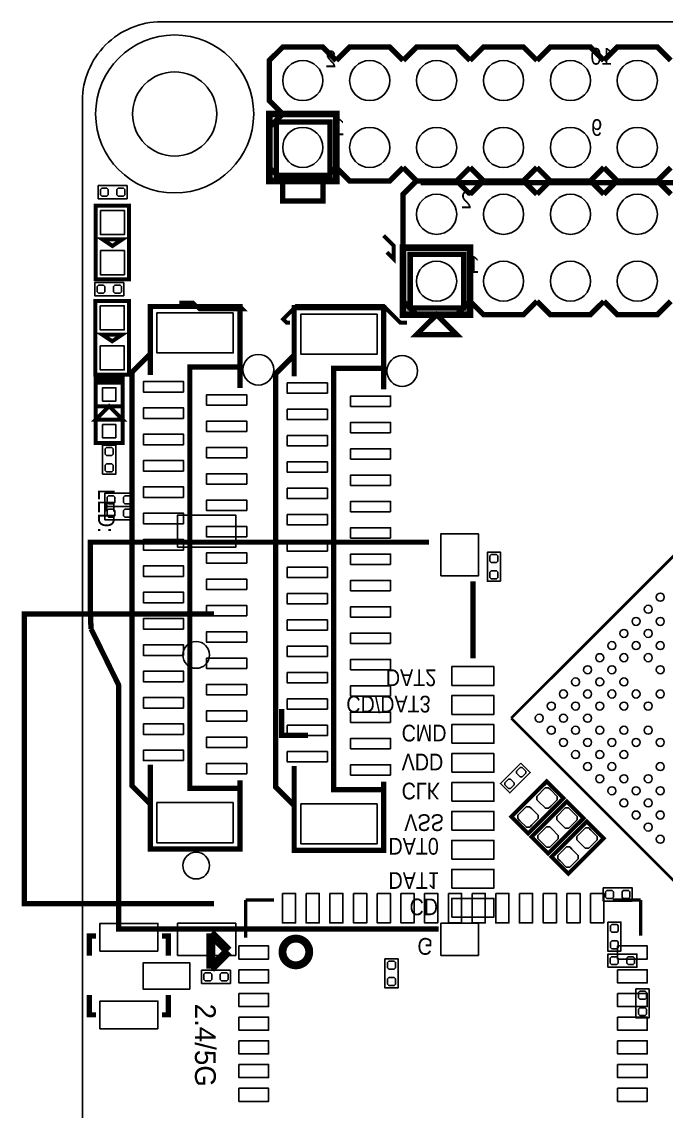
# Model space of a CAD drawing. Extents: x -2 to 100, y -14 to 56.
# Drawn here: x -2.3 to 22.16, y 14.63 to 56 of the extents above; entities that cross this region are included whole.
import ezdxf

# ---------------------------------------------------------------- set-up
doc = ezdxf.new("R2010")
doc.units = 0
doc.header["$MEASUREMENT"] = 0
for name, color, linetype in [('BG_OUTLINE', 254, 'CONTINUOUS'), ('BG_SILKSCREEN_TOP', 254, 'CONTINUOUS'), ('PG_SILKSCREEN_BOTTOM', 12, 'CONTINUOUS'), ('PG_SILKSCREEN_TOP', 254, 'CONTINUOUS'), ('PG_SOLDERMASK_TOP', 9, 'CONTINUOUS'), ('PIN_BOTTOM', 1, 'CONTINUOUS'), ('PIN_TOP', 110, 'CONTINUOUS')]:
    doc.layers.add(name, color=color, linetype=linetype)

msp = doc.modelspace()

# ---------------------------------------------------------------- linework, layer by layer
at = {"layer": 'BG_OUTLINE'}
msp.add_lwpolyline([(2.999994, 55.999888), (81.999836, 55.999888, -0.414214), (84.99983, 52.999894), (84.99983, 2.999994, -0.414214), (81.999836, 0), (2.999994, 0, -0.414214), (0, 2.999994), (0, 52.999894, -0.414214)], format="xyb", close=True, dxfattribs=at)
at = {"layer": 'BG_SILKSCREEN_TOP', "const_width": 0.1524}
for points in [[(11.43, 47.879), (11.811, 47.498), (11.811, 46.99), (11.557, 47.244)], [(3.683, 45.339), (4.191, 45.339), (4.445, 45.085), (6.096, 45.085), (5.969, 45.212)], [(12.319, 44.577), (12.065, 44.577), (11.43, 45.212), (8.128, 45.212), (7.62, 44.704), (7.747, 44.577), (7.874, 44.577)]]:
    msp.add_lwpolyline(points, dxfattribs=at)
at = {"layer": 'PG_SILKSCREEN_BOTTOM'}
for points, const_width in [([(9.398, 52.197), (7.366, 52.197), (7.366, 50.165), (9.398, 50.165), (9.398, 52.197)], 0.2032), ([(41.98874, 49.89576), (12.84224, 49.89576)], 0.2032), ([(14.47292, 47.16272), (12.44092, 47.16272), (12.44092, 45.13072), (14.47292, 45.13072), (14.47292, 47.16272)], 0.2032), ([(31.1277, 44.402299), (16.278301, 29.5529)], 0.100076), ([(13.150799, 36.23851), (0.298399, 36.23851), (0.298399, 33.724799), (0.328016, 32.945197)], 0.2), ([(14.828012, 31.825209), (14.828012, 34.755201)], 0.2), ([(4.998009, 33.505191), (-2.202002, 33.505191), (-2.202002, 22.505187), (4.998009, 22.505187)], 0.2), ([(7.557999, 29.905198), (7.557999, 28.9052), (8.557997, 28.9052)], 0.2), ([(16.278301, 29.5529), (31.1277, 14.703501)], 0.100076), ([(18.103571, 26.673886), (17.625492, 27.152016), (16.281984, 25.808508), (16.458895, 25.631597)], 0.1524), ([(18.085105, 26.692403), (18.262016, 26.515492), (16.918508, 25.171984), (16.445814, 25.644729)], 0.1524), ([(18.865571, 25.911886), (18.387492, 26.390016), (17.043984, 25.046508), (17.220895, 24.869597)], 0.1524), ([(18.847105, 25.930403), (19.024016, 25.753492), (17.680508, 24.409984), (17.207814, 24.882729)], 0.1524), ([(19.627571, 25.149886), (19.149492, 25.628016), (17.805984, 24.284508), (17.982895, 24.107597)], 0.1524), ([(19.609105, 25.168403), (19.786016, 24.991492), (18.442508, 23.647984), (17.969814, 24.120729)], 0.1524)]:
    msp.add_lwpolyline(points, dxfattribs=dict(at, const_width=const_width))
for points in [[(1.947012, 38.096012), (1.947012, 37.595988), (0.846988, 37.595988), (0.846988, 38.096012), (1.947012, 38.096012)], [(1.947012, 37.588012), (1.947012, 37.087988), (0.846988, 37.087988), (0.846988, 37.588012), (1.947012, 37.588012)], [(15.871012, 34.755988), (15.370988, 34.755988), (15.370988, 35.856012), (15.871012, 35.856012), (15.871012, 34.755988)], [(16.645941, 27.845309), (16.999509, 27.491741), (16.221659, 26.713891), (15.868091, 27.067459), (16.645941, 27.845309)], [(19.769988, 22.609988), (19.769988, 23.110012), (20.870012, 23.110012), (20.870012, 22.609988), (19.769988, 22.609988)], [(19.942988, 21.809812), (20.443012, 21.809812), (20.443012, 20.709788), (19.942988, 20.709788), (19.942988, 21.809812)], [(11.484788, 20.412812), (11.984812, 20.412812), (11.984812, 19.312788), (11.484788, 19.312788), (11.484788, 20.412812)], [(19.947788, 20.095388), (19.947788, 20.595412), (21.047812, 20.595412), (21.047812, 20.095388), (19.947788, 20.095388)], [(21.009788, 19.269812), (21.509812, 19.269812), (21.509812, 18.169788), (21.009788, 18.169788), (21.009788, 19.269812)]]:
    msp.add_lwpolyline(points, dxfattribs=at)
at = {"layer": 'PG_SILKSCREEN_BOTTOM', "const_width": 0.2}
msp.add_lwpolyline([(0.308407, 33.464805, 0.018854), (0.328016, 32.945197), (1.375207, 30.811699), (1.375207, 21.552408), (13.516407, 21.552408)], format="xyb", dxfattribs=at)
at = {"layer": 'PG_SILKSCREEN_TOP'}
for points, const_width in [([(7.60222, 55.03926), (7.09422, 54.53126), (7.09422, 53.00726), (7.60222, 52.49926)], 0.2032), ([(9.63422, 54.53126), (9.12622, 55.03926), (7.60222, 55.03926), (7.09422, 54.53126)], 0.2032), ([(12.17422, 54.53126), (11.66622, 55.03926), (10.14222, 55.03926), (9.63422, 54.53126)], 0.2032), ([(14.71422, 54.53126), (14.20622, 55.03926), (12.68222, 55.03926), (12.17422, 54.53126)], 0.2032), ([(17.25422, 54.53126), (16.74622, 55.03926), (15.22222, 55.03926), (14.71422, 54.53126)], 0.2032), ([(19.79422, 54.53126), (19.28622, 55.03926), (17.76222, 55.03926), (17.25422, 54.53126)], 0.2032), ([(22.33422, 54.53126), (21.82622, 55.03926), (20.30222, 55.03926), (19.79422, 54.53126)], 0.2032), ([(7.09422, 52.49926), (9.63422, 52.49926), (9.63422, 49.95926), (7.09422, 49.95926), (7.09422, 52.49926)], 0.254), ([(7.60222, 52.49926), (7.09422, 51.99126), (7.09422, 50.46726), (7.60222, 49.95926)], 0.2032), ([(7.09422, 50.46726), (7.60222, 49.95926), (9.12622, 49.95926), (9.63422, 50.46726)], 0.2032), ([(9.63422, 50.46726), (10.14222, 49.95926), (11.66622, 49.95926), (12.17422, 50.46726)], 0.2032), ([(12.17422, 50.46726), (12.68222, 49.95926), (14.20622, 49.95926), (14.71422, 50.46726)], 0.2032), ([(14.71422, 50.46726), (15.22222, 49.95926), (16.74622, 49.95926), (17.25422, 50.46726)], 0.2032), ([(17.25422, 50.46726), (17.76222, 49.95926), (19.28622, 49.95926), (19.79422, 50.46726)], 0.2032), ([(19.79422, 50.46726), (20.30222, 49.95926), (21.82622, 49.95926), (22.33422, 50.46726)], 0.2032), ([(7.60222, 49.95926), (7.60222, 49.19726), (9.12622, 49.19726), (9.12622, 49.95926)], 0.2032), ([(12.68222, 49.95926), (12.17422, 49.45126), (12.17422, 45.38726), (12.68222, 44.87926)], 0.2032), ([(14.71422, 49.45126), (14.20622, 49.95926), (12.68222, 49.95926), (12.17422, 49.45126)], 0.2032), ([(17.25422, 49.45126), (16.74622, 49.95926), (15.22222, 49.95926), (14.71422, 49.45126)], 0.2032), ([(19.79422, 49.45126), (19.28622, 49.95926), (17.76222, 49.95926), (17.25422, 49.45126)], 0.2032), ([(22.33422, 49.45126), (21.82622, 49.95926), (20.30222, 49.95926), (19.79422, 49.45126)], 0.2032), ([(1.77292, 49.01184), (1.77292, 46.21784), (0.50292, 46.21784), (0.50292, 49.01184), (1.77292, 49.01184)], 0.1524), ([(1.39192, 47.74184), (0.75692, 47.74184), (1.13792, 47.48784), (1.51892, 47.74184), (1.39192, 47.74184)], 0.1524), ([(12.17422, 47.41926), (14.71422, 47.41926), (14.71422, 44.87926), (12.17422, 44.87926), (12.17422, 47.41926)], 0.254), ([(1.7653, 45.39234), (1.7653, 42.59834), (0.4953, 42.59834), (0.4953, 45.39234), (1.7653, 45.39234)], 0.1524), ([(5.977357, 42.086911), (5.977357, 45.186905), (2.577363, 45.186905), (2.577363, 42.58691)], 0.2), ([(11.438357, 42.038651), (11.438357, 45.138645), (8.038363, 45.138645), (8.038363, 42.53865)], 0.2), ([(12.17422, 45.38726), (12.68222, 44.87926), (14.20622, 44.87926), (14.71422, 45.38726)], 0.2032), ([(14.71422, 45.38726), (15.22222, 44.87926), (16.74622, 44.87926), (17.25422, 45.38726)], 0.2032), ([(17.25422, 45.38726), (17.76222, 44.87926), (19.28622, 44.87926), (19.79422, 45.38726)], 0.2032), ([(19.79422, 45.38726), (20.30222, 44.87926), (21.82622, 44.87926), (22.33422, 45.38726)], 0.2032), ([(13.44422, 44.87926), (12.68222, 44.11726), (14.20622, 44.11726), (13.44422, 44.87926)], 0.2032), ([(1.3843, 44.12234), (0.7493, 44.12234), (1.1303, 43.86834), (1.5113, 44.12234), (1.3843, 44.12234)], 0.1524), ([(2.577363, 26.286892), (1.877365, 26.98689), (1.877365, 42.68691), (2.577363, 43.386908)], 0.2), ([(8.038363, 26.238632), (7.338365, 26.93863), (7.338365, 42.63865), (8.038363, 43.338648)], 0.2), ([(0.508, 42.291), (0.508, 42.545), (1.524, 42.545), (1.524, 42.291)], 0.1524), ([(5.877357, 42.886909), (4.07736, 42.886909), (4.07736, 26.886891), (5.977357, 26.886891)], 0.2), ([(11.338357, 42.838649), (9.53836, 42.838649), (9.53836, 26.838631), (11.438357, 26.838631)], 0.2), ([(0.508, 42.291), (0.508, 42.418), (1.524, 42.418), (1.524, 42.291)], 0.1524), ([(0.508, 40.005), (1.524, 40.005), (1.524, 42.291), (0.508, 42.291), (0.508, 40.005)], 0.1524), ([(0.508, 40.894), (1.524, 40.894), (1.016, 41.402), (0.508, 40.894)], 0.1524), ([(0.508, 41.402), (1.524, 41.402)], 0.1524), ([(2.577363, 27.786889), (2.577363, 24.586895), (5.977357, 24.586895), (5.977357, 27.18689)], 0.2), ([(8.038363, 27.738629), (8.038363, 24.538635), (11.438357, 24.538635), (11.438357, 27.13863)], 0.2), ([(6.19059, 21.222564), (6.19059, 22.651872)], 0.127), ([(6.19059, 22.651872), (7.27329, 22.651872)], 0.127), ([(20.124598, 22.651872), (21.19061, 22.651872)], 0.127), ([(21.19061, 22.651872), (21.19061, 21.298662)], 0.127), ([(5.538191, 20.711947), (4.872406, 21.377656)], 0.350012), ([(4.872406, 21.377656), (4.872406, 20.046163)], 0.350012), ([(0.51529, 21.286597), (0.265303, 21.286597), (0.265303, 20.536611)], 0.2), ([(3.265297, 20.536611), (3.265297, 21.286597), (3.01531, 21.286597)], 0.2), ([(4.872406, 20.046163), (5.538191, 20.711947)], 0.350012), ([(0.265303, 19.036589), (0.265303, 18.286603), (0.51529, 18.286603)], 0.2), ([(3.265297, 19.036589), (3.265297, 18.286603), (3.01531, 18.286603)], 0.2)]:
    msp.add_lwpolyline(points, dxfattribs=dict(at, const_width=const_width))
for points in [[(0.592988, 49.780012), (0.592988, 49.279988), (1.693012, 49.279988), (1.693012, 49.780012), (0.592988, 49.780012)], [(1.566012, 45.596988), (1.566012, 46.097012), (0.465988, 46.097012), (0.465988, 45.596988), (1.566012, 45.596988)], [(0.765988, 38.819988), (1.266012, 38.819988), (1.266012, 39.920012), (0.765988, 39.920012), (0.765988, 38.819988)], [(5.619852, 19.483248), (5.619852, 19.983272), (4.519828, 19.983272), (4.519828, 19.483248), (5.619852, 19.483248)]]:
    msp.add_lwpolyline(points, dxfattribs=at)
for points in [[(7.260463, 42.78691, 1), (6.094257, 42.78689, 1)], [(12.721438, 42.73865, 1), (11.555282, 42.73863, 1)]]:
    msp.add_lwpolyline(points, format="xyb", close=True, dxfattribs=at)
at = {"layer": 'PG_SILKSCREEN_TOP', "const_width": 0.299999}
msp.add_lwpolyline([(8.609406, 20.675549, 0.999996), (7.594397, 20.675575, 1.000004), (8.609406, 20.675549)], format="xyb", dxfattribs=at)
at = {"layer": 'PG_SOLDERMASK_TOP'}
msp.add_lwpolyline([(6.499987, 52.499895, 1), (0.499999, 52.499895, 1)], format="xyb", close=True, dxfattribs=at)
at = {"layer": 'PIN_BOTTOM'}
for points in [[(1.184504, 37.996012), (0.984504, 37.996012), (0.934491, 37.946), (0.934491, 37.746), (0.984504, 37.695988), (1.184504, 37.695988), (1.234516, 37.746), (1.234516, 37.946)], [(1.609496, 37.695988), (1.809496, 37.695988), (1.859509, 37.746), (1.859509, 37.946), (1.809496, 37.996012), (1.609496, 37.996012), (1.559484, 37.946), (1.559484, 37.746)], [(1.184504, 37.488012), (0.984504, 37.488012), (0.934491, 37.438), (0.934491, 37.238), (0.984504, 37.187988), (1.184504, 37.187988), (1.234516, 37.238), (1.234516, 37.438)], [(1.609496, 37.187988), (1.809496, 37.187988), (1.859509, 37.238), (1.859509, 37.438), (1.809496, 37.488012), (1.609496, 37.488012), (1.559484, 37.438), (1.559484, 37.238)], [(3.613099, 36.045597), (5.822899, 36.045597), (5.822899, 37.264797), (3.613099, 37.264797)], [(13.606805, 34.955099), (15.029205, 34.955099), (15.029205, 36.555299), (13.606805, 36.555299)], [(15.771012, 35.518496), (15.771012, 35.718496), (15.721, 35.768509), (15.521, 35.768509), (15.470988, 35.718496), (15.470988, 35.518496), (15.521, 35.468484), (15.721, 35.468484)], [(15.470988, 35.093504), (15.470988, 34.893504), (15.521, 34.843491), (15.721, 34.843491), (15.771012, 34.893504), (15.771012, 35.093504), (15.721, 35.143516), (15.521, 35.143516)], [(14.017904, 30.799608), (15.618104, 30.799608), (15.618104, 31.510808), (14.017904, 31.510808)], [(14.017904, 29.69961), (15.618104, 29.69961), (15.618104, 30.41081), (14.017904, 30.41081)], [(14.017904, 28.599613), (15.618104, 28.599613), (15.618104, 29.310813), (14.017904, 29.310813)], [(14.017904, 27.499589), (15.618104, 27.499589), (15.618104, 28.210789), (14.017904, 28.210789)], [(16.690137, 27.323796), (16.831564, 27.465223), (16.831564, 27.535937), (16.690137, 27.677364), (16.619423, 27.677364), (16.477996, 27.535937), (16.477996, 27.465223), (16.619423, 27.323796)], [(14.017904, 26.399592), (15.618104, 26.399592), (15.618104, 27.110792), (14.017904, 27.110792)], [(16.177463, 27.235404), (16.036036, 27.093977), (16.036036, 27.023263), (16.177463, 26.881836), (16.248177, 26.881836), (16.389604, 27.023263), (16.389604, 27.093977), (16.248177, 27.235404)], [(17.559376, 26.144042), (17.325873, 26.377519), (17.244847, 26.45857), (17.244847, 26.583843), (17.568342, 26.907363), (17.694072, 26.907363), (17.774666, 26.826743), (17.774666, 26.826312), (18.017134, 26.583843), (18.017134, 26.458139), (17.774666, 26.21567), (17.695697, 26.136702), (17.566716, 26.136702)], [(16.840962, 25.425629), (16.60746, 25.659105), (16.526434, 25.740157), (16.526434, 25.86543), (16.849928, 26.188949), (16.975658, 26.188949), (17.056252, 26.10833), (17.056252, 26.107898), (17.298721, 25.86543), (17.298721, 25.739725), (17.056252, 25.497257), (16.977284, 25.418288), (16.848303, 25.418288)], [(18.321376, 25.382042), (18.087873, 25.615519), (18.006847, 25.69657), (18.006847, 25.821843), (18.330342, 26.145363), (18.456072, 26.145363), (18.536666, 26.064743), (18.536666, 26.064312), (18.779134, 25.821843), (18.779134, 25.696139), (18.536666, 25.45367), (18.457697, 25.374702), (18.328716, 25.374702)], [(14.017904, 25.299594), (15.618104, 25.299594), (15.618104, 26.010794), (14.017904, 26.010794)], [(17.602962, 24.663629), (17.36946, 24.897105), (17.288434, 24.978157), (17.288434, 25.10343), (17.611928, 25.426949), (17.737658, 25.426949), (17.818252, 25.34633), (17.818252, 25.345898), (18.060721, 25.10343), (18.060721, 24.977725), (17.818252, 24.735257), (17.739284, 24.656288), (17.610303, 24.656288)], [(19.083376, 24.620042), (18.849873, 24.853519), (18.768847, 24.93457), (18.768847, 25.059843), (19.092342, 25.383363), (19.218072, 25.383363), (19.298666, 25.302743), (19.298666, 25.302312), (19.541134, 25.059843), (19.541134, 24.934139), (19.298666, 24.69167), (19.219697, 24.612702), (19.090716, 24.612702)], [(14.017904, 24.199596), (15.618104, 24.199596), (15.618104, 24.910796), (14.017904, 24.910796)], [(18.364962, 23.901629), (18.13146, 24.135105), (18.050434, 24.216157), (18.050434, 24.34143), (18.373928, 24.664949), (18.499658, 24.664949), (18.580252, 24.58433), (18.580252, 24.583898), (18.822721, 24.34143), (18.822721, 24.215725), (18.580252, 23.973257), (18.501284, 23.894288), (18.372303, 23.894288)], [(14.017904, 23.099598), (15.618104, 23.099598), (15.618104, 23.810798), (14.017904, 23.810798)], [(20.107504, 23.010012), (19.907504, 23.010012), (19.857491, 22.96), (19.857491, 22.76), (19.907504, 22.709988), (20.107504, 22.709988), (20.157516, 22.76), (20.157516, 22.96)], [(20.532496, 22.709988), (20.732496, 22.709988), (20.782509, 22.76), (20.782509, 22.96), (20.732496, 23.010012), (20.532496, 23.010012), (20.482484, 22.96), (20.482484, 22.76)], [(14.017904, 21.9996), (15.618104, 21.9996), (15.618104, 22.7108), (14.017904, 22.7108)], [(3.613099, 20.545603), (5.822899, 20.545603), (5.822899, 21.764803), (3.613099, 21.764803)], [(13.606805, 20.545603), (15.029205, 20.545603), (15.029205, 21.764803), (13.606805, 21.764803)], [(20.343012, 21.472296), (20.343012, 21.672296), (20.293, 21.722309), (20.093, 21.722309), (20.042988, 21.672296), (20.042988, 21.472296), (20.093, 21.422284), (20.293, 21.422284)], [(20.042988, 21.047304), (20.042988, 20.847304), (20.093, 20.797291), (20.293, 20.797291), (20.343012, 20.847304), (20.343012, 21.047304), (20.293, 21.097316), (20.093, 21.097316)], [(11.884812, 20.075296), (11.884812, 20.275296), (11.8348, 20.325309), (11.6348, 20.325309), (11.584788, 20.275296), (11.584788, 20.075296), (11.6348, 20.025284), (11.8348, 20.025284)], [(20.285304, 20.495412), (20.085304, 20.495412), (20.035291, 20.4454), (20.035291, 20.2454), (20.085304, 20.195388), (20.285304, 20.195388), (20.335316, 20.2454), (20.335316, 20.4454)], [(20.710296, 20.195388), (20.910296, 20.195388), (20.960309, 20.2454), (20.960309, 20.4454), (20.910296, 20.495412), (20.710296, 20.495412), (20.660284, 20.4454), (20.660284, 20.2454)], [(11.584788, 19.650304), (11.584788, 19.450304), (11.6348, 19.400291), (11.8348, 19.400291), (11.884812, 19.450304), (11.884812, 19.650304), (11.8348, 19.700316), (11.6348, 19.700316)], [(21.409812, 18.932296), (21.409812, 19.132296), (21.3598, 19.182309), (21.1598, 19.182309), (21.109788, 19.132296), (21.109788, 18.932296), (21.1598, 18.882284), (21.3598, 18.882284)], [(21.109788, 18.507304), (21.109788, 18.307304), (21.1598, 18.257291), (21.3598, 18.257291), (21.409812, 18.307304), (21.409812, 18.507304), (21.3598, 18.557316), (21.1598, 18.557316)]]:
    msp.add_lwpolyline(points, close=True, dxfattribs=at)
for centre, radius in [((8.36422, 53.76926), 0.762), ((10.90422, 53.76926), 0.762), ((13.44422, 53.76926), 0.762), ((15.98422, 53.76926), 0.762), ((18.52422, 53.76926), 0.762), ((21.06422, 53.76926), 0.762), ((3.499993, 52.499895), 1.6), ((8.36422, 51.22926), 0.762), ((10.90422, 51.22926), 0.762), ((13.44422, 51.22926), 0.762), ((15.98422, 51.22926), 0.762), ((18.52422, 51.22926), 0.762), ((21.06422, 51.22926), 0.762), ((13.44422, 48.68926), 0.762), ((15.98422, 48.68926), 0.762), ((18.52422, 48.68926), 0.762), ((21.06422, 48.68926), 0.762), ((13.44422, 46.14926), 0.762), ((15.98422, 46.14926), 0.762), ((18.52422, 46.14926), 0.762), ((21.06422, 46.14926), 0.762), ((21.935338, 34.149182), 0.1524), ((21.475725, 33.689569), 0.1524), ((21.016112, 33.229956), 0.1524), ((21.935338, 33.229956), 0.1524), ((20.556499, 32.770343), 0.1524), ((21.475725, 32.770343), 0.1524), ((4.318, 31.955207), 0.508), ((20.096886, 32.31073), 0.1524), ((21.016112, 32.31073), 0.1524), ((21.935338, 32.31073), 0.1524), ((19.637096, 31.85094), 0.1524), ((20.556499, 31.851117), 0.1524), ((21.475725, 31.851117), 0.1524), ((19.177483, 31.391327), 0.1524), ((20.096709, 31.391327), 0.1524), ((21.935338, 31.39153), 0.1524), ((18.717895, 30.931739), 0.1524), ((19.637096, 30.931739), 0.1524), ((20.556322, 30.931739), 0.1524), ((18.258282, 30.472126), 0.1524), ((19.177483, 30.472126), 0.1524), ((20.096709, 30.472126), 0.1524), ((21.015935, 30.472126), 0.1524), ((21.935338, 30.472304), 0.1524), ((17.798669, 30.012513), 0.1524), ((18.717895, 30.012513), 0.1524), ((19.637096, 30.012513), 0.1524), ((20.556322, 30.012513), 0.1524), ((21.475548, 30.012513), 0.1524), ((17.339056, 29.5529), 0.1524), ((18.258282, 29.5529), 0.1524), ((19.177483, 29.5529), 0.1524), ((17.798669, 29.093287), 0.1524), ((18.717895, 29.093287), 0.1524), ((19.637096, 29.093287), 0.1524), ((20.556322, 29.093287), 0.1524), ((21.475548, 29.093287), 0.1524), ((18.258282, 28.633674), 0.1524), ((19.177483, 28.633674), 0.1524), ((20.096709, 28.633674), 0.1524), ((21.015935, 28.633674), 0.1524), ((21.935338, 28.633496), 0.1524), ((18.717895, 28.174061), 0.1524), ((19.637096, 28.174061), 0.1524), ((20.556322, 28.174061), 0.1524), ((19.177483, 27.714473), 0.1524), ((20.096709, 27.714473), 0.1524), ((21.935338, 27.71427), 0.1524), ((19.637096, 27.25486), 0.1524), ((20.556499, 27.254683), 0.1524), ((21.475725, 27.254683), 0.1524), ((20.096886, 26.79507), 0.1524), ((21.016112, 26.79507), 0.1524), ((21.935338, 26.79507), 0.1524), ((20.556499, 26.335457), 0.1524), ((21.475725, 26.335457), 0.1524), ((21.016112, 25.875844), 0.1524), ((21.935338, 25.875844), 0.1524), ((21.475725, 25.416231), 0.1524), ((21.935338, 24.956618), 0.1524), ((4.318, 23.955197), 0.508)]:
    msp.add_circle(centre, radius, dxfattribs=at)
at = {"layer": 'PIN_TOP'}
for points in [[(0.930504, 49.379988), (0.730504, 49.379988), (0.680491, 49.43), (0.680491, 49.63), (0.730504, 49.680012), (0.930504, 49.680012), (0.980516, 49.63), (0.980516, 49.43)], [(1.355496, 49.680012), (1.555496, 49.680012), (1.605509, 49.63), (1.605509, 49.43), (1.555496, 49.379988), (1.355496, 49.379988), (1.305484, 49.43), (1.305484, 49.63)], [(0.68072, 48.83404), (1.59512, 48.83404), (1.59512, 47.91964), (0.68072, 47.91964)], [(0.68072, 47.31004), (1.59512, 47.31004), (1.59512, 46.39564), (0.68072, 46.39564)], [(0.803504, 45.696988), (0.603504, 45.696988), (0.553491, 45.747), (0.553491, 45.947), (0.603504, 45.997012), (0.803504, 45.997012), (0.853516, 45.947), (0.853516, 45.747)], [(1.228496, 45.997012), (1.428496, 45.997012), (1.478509, 45.947), (1.478509, 45.747), (1.428496, 45.696988), (1.228496, 45.696988), (1.178484, 45.747), (1.178484, 45.947)], [(0.6731, 45.21454), (1.5875, 45.21454), (1.5875, 44.30014), (0.6731, 44.30014)], [(5.72516, 44.948907), (5.72516, 43.424907), (2.82956, 43.424907), (2.82956, 44.948907)], [(11.18616, 44.900647), (11.18616, 43.376647), (8.29056, 43.376647), (8.29056, 44.900647)], [(0.6731, 43.69054), (1.5875, 43.69054), (1.5875, 42.77614), (0.6731, 42.77614)], [(3.839362, 41.940048), (2.315362, 41.940048), (2.315362, 42.333748), (3.839362, 42.333748)], [(9.300362, 41.891788), (7.776362, 41.891788), (7.776362, 42.285488), (9.300362, 42.285488)], [(1.27, 41.593999), (0.762, 41.593999), (0.762, 42.101999), (1.27, 42.101999)], [(6.239358, 41.440049), (4.715358, 41.440049), (4.715358, 41.833749), (6.239358, 41.833749)], [(11.700358, 41.391789), (10.176358, 41.391789), (10.176358, 41.785489), (11.700358, 41.785489)], [(3.839362, 40.94005), (2.315362, 40.94005), (2.315362, 41.33375), (3.839362, 41.33375)], [(9.300362, 40.89179), (7.776362, 40.89179), (7.776362, 41.28549), (9.300362, 41.28549)], [(1.27, 40.194001), (0.762, 40.194001), (0.762, 40.702001), (1.27, 40.702001)], [(6.239358, 40.440051), (4.715358, 40.440051), (4.715358, 40.833751), (6.239358, 40.833751)], [(11.700358, 40.391791), (10.176358, 40.391791), (10.176358, 40.785491), (11.700358, 40.785491)], [(3.839362, 39.940052), (2.315362, 39.940052), (2.315362, 40.333752), (3.839362, 40.333752)], [(9.300362, 39.891792), (7.776362, 39.891792), (7.776362, 40.285492), (9.300362, 40.285492)], [(0.865988, 39.582496), (0.865988, 39.782496), (0.916, 39.832509), (1.116, 39.832509), (1.166012, 39.782496), (1.166012, 39.582496), (1.116, 39.532484), (0.916, 39.532484)], [(6.239358, 39.440053), (4.715358, 39.440053), (4.715358, 39.833753), (6.239358, 39.833753)], [(11.700358, 39.391793), (10.176358, 39.391793), (10.176358, 39.785493), (11.700358, 39.785493)], [(3.839362, 38.940054), (2.315362, 38.940054), (2.315362, 39.333754), (3.839362, 39.333754)], [(1.166012, 39.157504), (1.166012, 38.957504), (1.116, 38.907491), (0.916, 38.907491), (0.865988, 38.957504), (0.865988, 39.157504), (0.916, 39.207516), (1.116, 39.207516)], [(9.300362, 38.891794), (7.776362, 38.891794), (7.776362, 39.285494), (9.300362, 39.285494)], [(6.239358, 38.440055), (4.715358, 38.440055), (4.715358, 38.833755), (6.239358, 38.833755)], [(11.700358, 38.391795), (10.176358, 38.391795), (10.176358, 38.785495), (11.700358, 38.785495)], [(3.839362, 37.940056), (2.315362, 37.940056), (2.315362, 38.333756), (3.839362, 38.333756)], [(9.300362, 37.891796), (7.776362, 37.891796), (7.776362, 38.285496), (9.300362, 38.285496)], [(6.239358, 37.440057), (4.715358, 37.440057), (4.715358, 37.833757), (6.239358, 37.833757)], [(11.700358, 37.391797), (10.176358, 37.391797), (10.176358, 37.785497), (11.700358, 37.785497)], [(3.839362, 36.940058), (2.315362, 36.940058), (2.315362, 37.333758), (3.839362, 37.333758)], [(9.300362, 36.891798), (7.776362, 36.891798), (7.776362, 37.285498), (9.300362, 37.285498)], [(6.239358, 36.440059), (4.715358, 36.440059), (4.715358, 36.833759), (6.239358, 36.833759)], [(11.700358, 36.391799), (10.176358, 36.391799), (10.176358, 36.785499), (11.700358, 36.785499)], [(3.839362, 35.94006), (2.315362, 35.94006), (2.315362, 36.33376), (3.839362, 36.33376)], [(9.300362, 35.8918), (7.776362, 35.8918), (7.776362, 36.2855), (9.300362, 36.2855)], [(6.239358, 35.440061), (4.715358, 35.440061), (4.715358, 35.833761), (6.239358, 35.833761)], [(11.700358, 35.391801), (10.176358, 35.391801), (10.176358, 35.785501), (11.700358, 35.785501)], [(3.839362, 34.940062), (2.315362, 34.940062), (2.315362, 35.333762), (3.839362, 35.333762)], [(9.300362, 34.891802), (7.776362, 34.891802), (7.776362, 35.285502), (9.300362, 35.285502)], [(6.239358, 34.440038), (4.715358, 34.440038), (4.715358, 34.833738), (6.239358, 34.833738)], [(11.700358, 34.391778), (10.176358, 34.391778), (10.176358, 34.785478), (11.700358, 34.785478)], [(3.839362, 33.940039), (2.315362, 33.940039), (2.315362, 34.333739), (3.839362, 34.333739)], [(9.300362, 33.891779), (7.776362, 33.891779), (7.776362, 34.285479), (9.300362, 34.285479)], [(6.239358, 33.44004), (4.715358, 33.44004), (4.715358, 33.83374), (6.239358, 33.83374)], [(11.700358, 33.39178), (10.176358, 33.39178), (10.176358, 33.78548), (11.700358, 33.78548)], [(3.839362, 32.940041), (2.315362, 32.940041), (2.315362, 33.333741), (3.839362, 33.333741)], [(9.300362, 32.891781), (7.776362, 32.891781), (7.776362, 33.285481), (9.300362, 33.285481)], [(6.239358, 32.440042), (4.715358, 32.440042), (4.715358, 32.833742), (6.239358, 32.833742)], [(11.700358, 32.391782), (10.176358, 32.391782), (10.176358, 32.785482), (11.700358, 32.785482)], [(3.839362, 31.940043), (2.315362, 31.940043), (2.315362, 32.333743), (3.839362, 32.333743)], [(9.300362, 31.891783), (7.776362, 31.891783), (7.776362, 32.285483), (9.300362, 32.285483)], [(6.239358, 31.440044), (4.715358, 31.440044), (4.715358, 31.833744), (6.239358, 31.833744)], [(11.700358, 31.391784), (10.176358, 31.391784), (10.176358, 31.785484), (11.700358, 31.785484)], [(3.839362, 30.940045), (2.315362, 30.940045), (2.315362, 31.333745), (3.839362, 31.333745)], [(9.300362, 30.891785), (7.776362, 30.891785), (7.776362, 31.285485), (9.300362, 31.285485)], [(6.239358, 30.440046), (4.715358, 30.440046), (4.715358, 30.833746), (6.239358, 30.833746)], [(11.700358, 30.391786), (10.176358, 30.391786), (10.176358, 30.785486), (11.700358, 30.785486)], [(3.839362, 29.940047), (2.315362, 29.940047), (2.315362, 30.333747), (3.839362, 30.333747)], [(9.300362, 29.891787), (7.776362, 29.891787), (7.776362, 30.285487), (9.300362, 30.285487)], [(6.239358, 29.440048), (4.715358, 29.440048), (4.715358, 29.833748), (6.239358, 29.833748)], [(11.700358, 29.391788), (10.176358, 29.391788), (10.176358, 29.785488), (11.700358, 29.785488)], [(3.839362, 28.940049), (2.315362, 28.940049), (2.315362, 29.333749), (3.839362, 29.333749)], [(9.300362, 28.891789), (7.776362, 28.891789), (7.776362, 29.285489), (9.300362, 29.285489)], [(6.239358, 28.44005), (4.715358, 28.44005), (4.715358, 28.83375), (6.239358, 28.83375)], [(11.700358, 28.39179), (10.176358, 28.39179), (10.176358, 28.78549), (11.700358, 28.78549)], [(3.839362, 27.940051), (2.315362, 27.940051), (2.315362, 28.333751), (3.839362, 28.333751)], [(9.300362, 27.891791), (7.776362, 27.891791), (7.776362, 28.285491), (9.300362, 28.285491)], [(6.239358, 27.440052), (4.715358, 27.440052), (4.715358, 27.833752), (6.239358, 27.833752)], [(11.700358, 27.391792), (10.176358, 27.391792), (10.176358, 27.785492), (11.700358, 27.785492)], [(5.72516, 26.348893), (5.72516, 24.824893), (2.82956, 24.824893), (2.82956, 26.348893)], [(11.18616, 26.300633), (11.18616, 24.776633), (8.29056, 24.776633), (8.29056, 26.300633)], [(7.590599, 22.901847), (8.090598, 22.901847), (8.090598, 21.776855), (7.590599, 21.776855)], [(8.490598, 22.901847), (8.990597, 22.901847), (8.990597, 21.776855), (8.490598, 21.776855)], [(9.390596, 22.901847), (9.890595, 22.901847), (9.890595, 21.776855), (9.390596, 21.776855)], [(10.290594, 22.901847), (10.790593, 22.901847), (10.790593, 21.776855), (10.290594, 21.776855)], [(11.190592, 22.901847), (11.690591, 22.901847), (11.690591, 21.776855), (11.190592, 21.776855)], [(12.09059, 22.901847), (12.59059, 22.901847), (12.59059, 21.776855), (12.09059, 21.776855)], [(12.990589, 22.901847), (13.490588, 22.901847), (13.490588, 21.776855), (12.990589, 21.776855)], [(13.890612, 22.901847), (14.390611, 22.901847), (14.390611, 21.776855), (13.890612, 21.776855)], [(14.790611, 22.901847), (15.290609, 22.901847), (15.290609, 21.776855), (14.790611, 21.776855)], [(15.690609, 22.901847), (16.190608, 22.901847), (16.190608, 21.776855), (15.690609, 21.776855)], [(16.590607, 22.901847), (17.090606, 22.901847), (17.090606, 21.776855), (16.590607, 21.776855)], [(17.490605, 22.901847), (17.990604, 22.901847), (17.990604, 21.776855), (17.490605, 21.776855)], [(18.390603, 22.901847), (18.890602, 22.901847), (18.890602, 21.776855), (18.390603, 21.776855)], [(19.290601, 22.901847), (19.790601, 22.901847), (19.790601, 21.776855), (19.290601, 21.776855)], [(2.865247, 20.711605), (0.665353, 20.711605), (0.665353, 21.761615), (2.865247, 21.761615)], [(5.940615, 20.90185), (7.065607, 20.90185), (7.065607, 20.401851), (5.940615, 20.401851)], [(20.315593, 20.90185), (21.440584, 20.90185), (21.440584, 20.401851), (20.315593, 20.401851)], [(4.079291, 19.266306), (2.301291, 19.266306), (2.301291, 20.256906), (4.079291, 20.256906)], [(4.857344, 19.583248), (4.657344, 19.583248), (4.607331, 19.63326), (4.607331, 19.83326), (4.657344, 19.883272), (4.857344, 19.883272), (4.907356, 19.83326), (4.907356, 19.63326)], [(5.282336, 19.883272), (5.482336, 19.883272), (5.532349, 19.83326), (5.532349, 19.63326), (5.482336, 19.583248), (5.282336, 19.583248), (5.232324, 19.63326), (5.232324, 19.83326)], [(5.940615, 20.001852), (7.065607, 20.001852), (7.065607, 19.501853), (5.940615, 19.501853)], [(20.315593, 20.001852), (21.440584, 20.001852), (21.440584, 19.501853), (20.315593, 19.501853)], [(5.940615, 19.101854), (7.065607, 19.101854), (7.065607, 18.601855), (5.940615, 18.601855)], [(20.315593, 19.101854), (21.440584, 19.101854), (21.440584, 18.601855), (20.315593, 18.601855)], [(2.865247, 17.761598), (0.665353, 17.761598), (0.665353, 18.811608), (2.865247, 18.811608)], [(5.940615, 18.201856), (7.065607, 18.201856), (7.065607, 17.701857), (5.940615, 17.701857)], [(20.315593, 18.201856), (21.440584, 18.201856), (21.440584, 17.701857), (20.315593, 17.701857)], [(5.940615, 17.301858), (7.065607, 17.301858), (7.065607, 16.801859), (5.940615, 16.801859)], [(20.315593, 17.301858), (21.440584, 17.301858), (21.440584, 16.801859), (20.315593, 16.801859)], [(5.940615, 16.401859), (7.065607, 16.401859), (7.065607, 15.901861), (5.940615, 15.901861)], [(20.315593, 16.401859), (21.440584, 16.401859), (21.440584, 15.901861), (20.315593, 15.901861)], [(5.940615, 15.501861), (7.065607, 15.501861), (7.065607, 15.001862), (5.940615, 15.001862)], [(20.315593, 15.501861), (21.440584, 15.501861), (21.440584, 15.001862), (20.315593, 15.001862)]]:
    msp.add_lwpolyline(points, close=True, dxfattribs=at)
for centre, radius in [((8.36422, 53.76926), 0.762), ((10.90422, 53.76926), 0.762), ((13.44422, 53.76926), 0.762), ((15.98422, 53.76926), 0.762), ((18.52422, 53.76926), 0.762), ((21.06422, 53.76926), 0.762), ((3.499993, 52.499895), 1.6), ((8.36422, 51.22926), 0.762), ((10.90422, 51.22926), 0.762), ((13.44422, 51.22926), 0.762), ((15.98422, 51.22926), 0.762), ((18.52422, 51.22926), 0.762), ((21.06422, 51.22926), 0.762), ((13.44422, 48.68926), 0.762), ((15.98422, 48.68926), 0.762), ((18.52422, 48.68926), 0.762), ((21.06422, 48.68926), 0.762), ((13.44422, 46.14926), 0.762), ((15.98422, 46.14926), 0.762), ((18.52422, 46.14926), 0.762), ((21.06422, 46.14926), 0.762), ((4.318, 31.955207), 0.508), ((4.318, 23.955197), 0.508)]:
    msp.add_circle(centre, radius, dxfattribs=at)

# ---------------------------------------------------------------- texts
at = {"layer": 'PG_SILKSCREEN_BOTTOM', "text_generation_flag": 2, "width": 0.88}
for s, p in [('2', (9.63676, 54.27218)), ('10', (20.11934, 54.37124)), ('1', (9.9568, 51.69408)), ('9', (19.73072, 51.66614)), ('2', (14.78026, 48.91786)), ('1', (15.07236, 46.46422))]:
    msp.add_text(s, height=0.635, dxfattribs=at).set_placement(p)
for s, p in [('DAT2', (11.518011, 31.405195)), ('CD/DAT3', (10.018014, 30.405197)), ('CMD', (12.11801, 29.305199)), ('VDD', (12.11801, 28.205201)), ('CLK', (12.11801, 27.105204)), ('VSS', (12.21801, 25.905206)), ('DAT0', (11.618011, 25.005208)), ('DAT1', (11.618011, 23.70521)), ('CD', (12.418009, 22.705212)), ('G', (12.718009, 21.20519))]:
    msp.add_text(s, height=0.635, rotation=180, dxfattribs=at).set_placement(p)
at = {"layer": 'PG_SILKSCREEN_TOP', "width": 0.88}
msp.add_text('LED:', height=0.635, rotation=270, dxfattribs=at).set_placement((0.59182, 38.25748))
at = {"layer": 'PG_SILKSCREEN_TOP'}
msp.add_text('2.4/5G', height=0.7874, rotation=270, dxfattribs=at).set_placement((4.27228, 18.71218))

doc.saveas('drawing.dxf')
